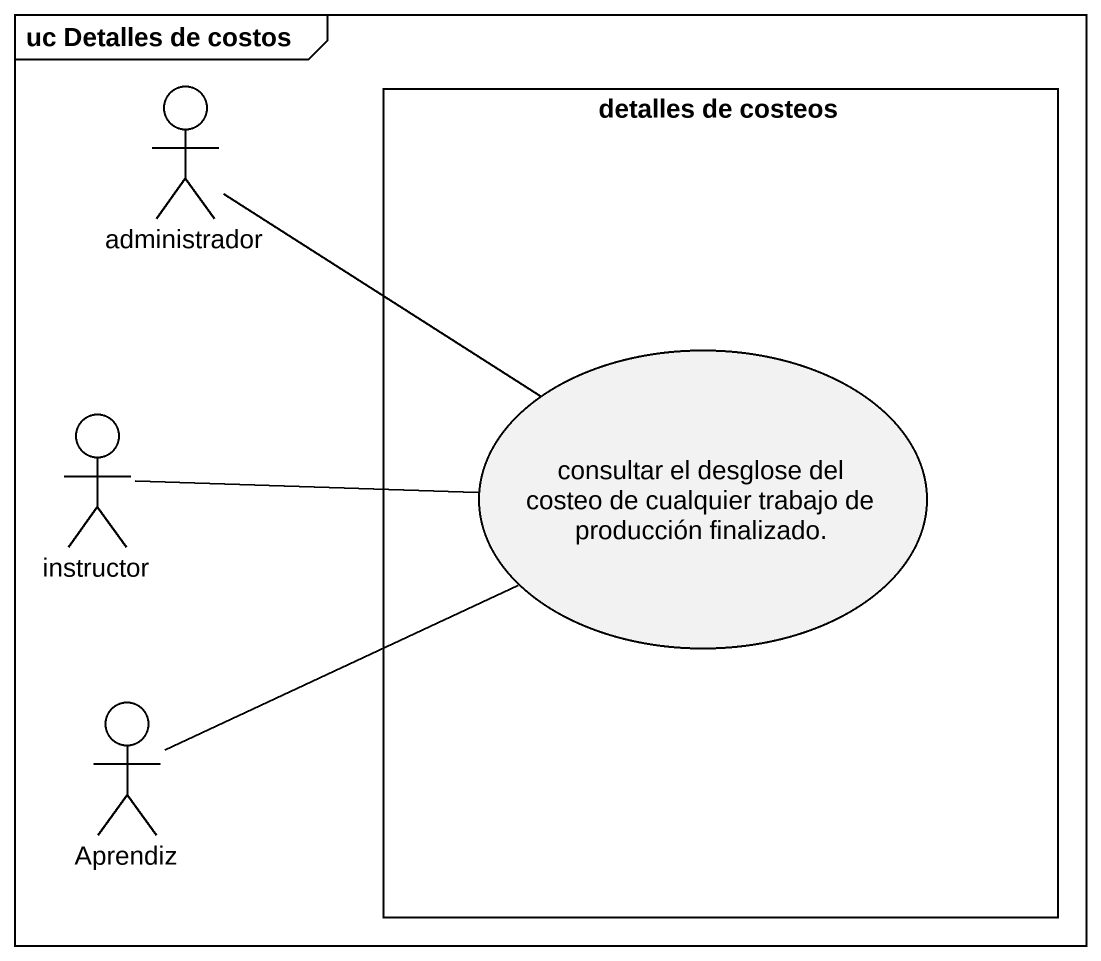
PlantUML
@startuml
mainframe uc Detalles de costos
actor administrador
rectangle "detalles de costeos" as detalles_de_costeos {
  usecase "consultar el desglose del costeo de cualquier trabajo de producción finalizado." as consultar_el_desglose_del
}
actor instructor
actor Aprendiz
administrador -right- consultar_el_desglose_del
instructor -right- consultar_el_desglose_del
Aprendiz -right- consultar_el_desglose_del
@enduml
